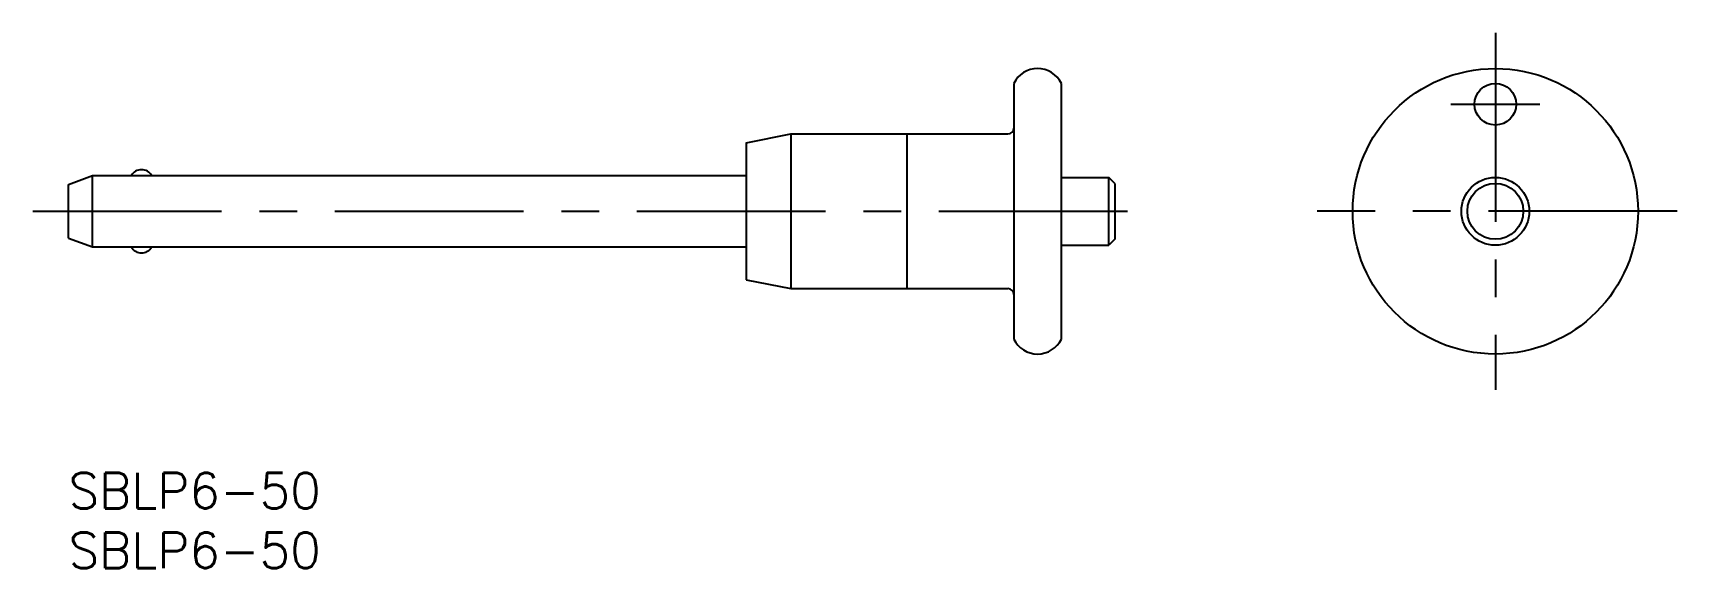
# Model space of a CAD drawing. Extents: x -3 to 135, y -8 to 37.
import ezdxf

# ---------------------------------------------------------------- set-up
doc = ezdxf.new("R2010")
doc.units = 0
doc.header["$LTSCALE"] = 0.5
doc.linetypes.add('CENTER', pattern=[50.8, 31.75, -6.35, 6.35, -6.35])
for name, color, linetype in [('MSM_CENTER', 1, 'CENTER'), ('MSM_CONTINUOUS', 7, 'CONTINUOUS'), ('MSM_PART_NUMBER', 7, 'CONTINUOUS')]:
    doc.layers.add(name, color=color, linetype=linetype)
doc.styles.get("Standard").update_dxf_attribs({"font": 'txt.shx', "height": 3, "bigfont": 'bigfont.shx'})

# ---------------------------------------------------------------- blocks, each defined once
blk = doc.blocks.new('*U10')
at = {"layer": 'MSM_PART_NUMBER'}
blk.add_text('SBLP6-50', height=3, dxfattribs=at).set_placement((0, -3))
blk = doc.blocks.new('*U11')
at = {"layer": 'MSM_PART_NUMBER'}
blk.add_text('SBLP6-50', height=3, dxfattribs=at).set_placement((0, -8))

msp = doc.modelspace()

# ---------------------------------------------------------------- linework, layer by layer
at = {"layer": 'MSM_CENTER'}
for p, q in [((120, 37), (120, 7)), ((116.25, 31), (123.75, 31)), ((-3, 22), (91, 22)), ((135.286979, 22), (105, 22))]:
    msp.add_line(p, q, dxfattribs=at)
at = {"layer": 'MSM_CONTINUOUS'}
for p, q in [((79.5, 32.75), (79.5, 11.25)), ((83.5, 11.25), (83.5, 32.75)), ((57, 27.75), (60.75, 28.5)), ((57, 27.75), (57, 16.25)), ((60.75, 28.5), (79, 28.5)), ((60.75, 28.5), (60.75, 15.5)), ((70.5, 28.5), (70.5, 15.5)), ((0, 24.25), (2, 25)), ((2, 25), (57, 25)), ((2, 19), (2, 25)), ((0, 19.75), (0, 24.25)), ((83.5, 24.85), (87.5, 24.85)), ((88, 24.35), (87.5, 24.85)), ((87.5, 19.15), (87.5, 24.85)), ((88, 24.35), (88, 19.65)), ((0, 19.75), (2, 19)), ((88, 19.65), (87.5, 19.15)), ((2, 19), (57, 19)), ((83.5, 19.15), (87.5, 19.15)), ((57, 16.25), (60.75, 15.5)), ((60.75, 15.5), (79, 15.5))]:
    msp.add_line(p, q, dxfattribs=at)
for centre, radius in [((120, 22), 12), ((120, 31), 1.75), ((120, 22), 2.85), ((120, 22), 2.35)]:
    msp.add_circle(centre, radius, dxfattribs=at)
for centre, radius, start, end in [((81.5, 31.775), 2.225, 25.989234, 154.010766), ((79, 29), 0.5, 270, 0), ((6.133975, 24.5), 1, 30, 150), ((6.133975, 19.5), 1, 210, 330), ((79, 15), 0.5, 0, 90), ((81.5, 12.225), 2.225, 205.989234, 334.010766)]:
    msp.add_arc(centre, radius, start, end, dxfattribs=at)

# ---------------------------------------------------------------- block references
for name in ['*U10', '*U11']:
    msp.add_blockref(name, (0, 0), dxfattribs=at)

doc.saveas('drawing.dxf')
